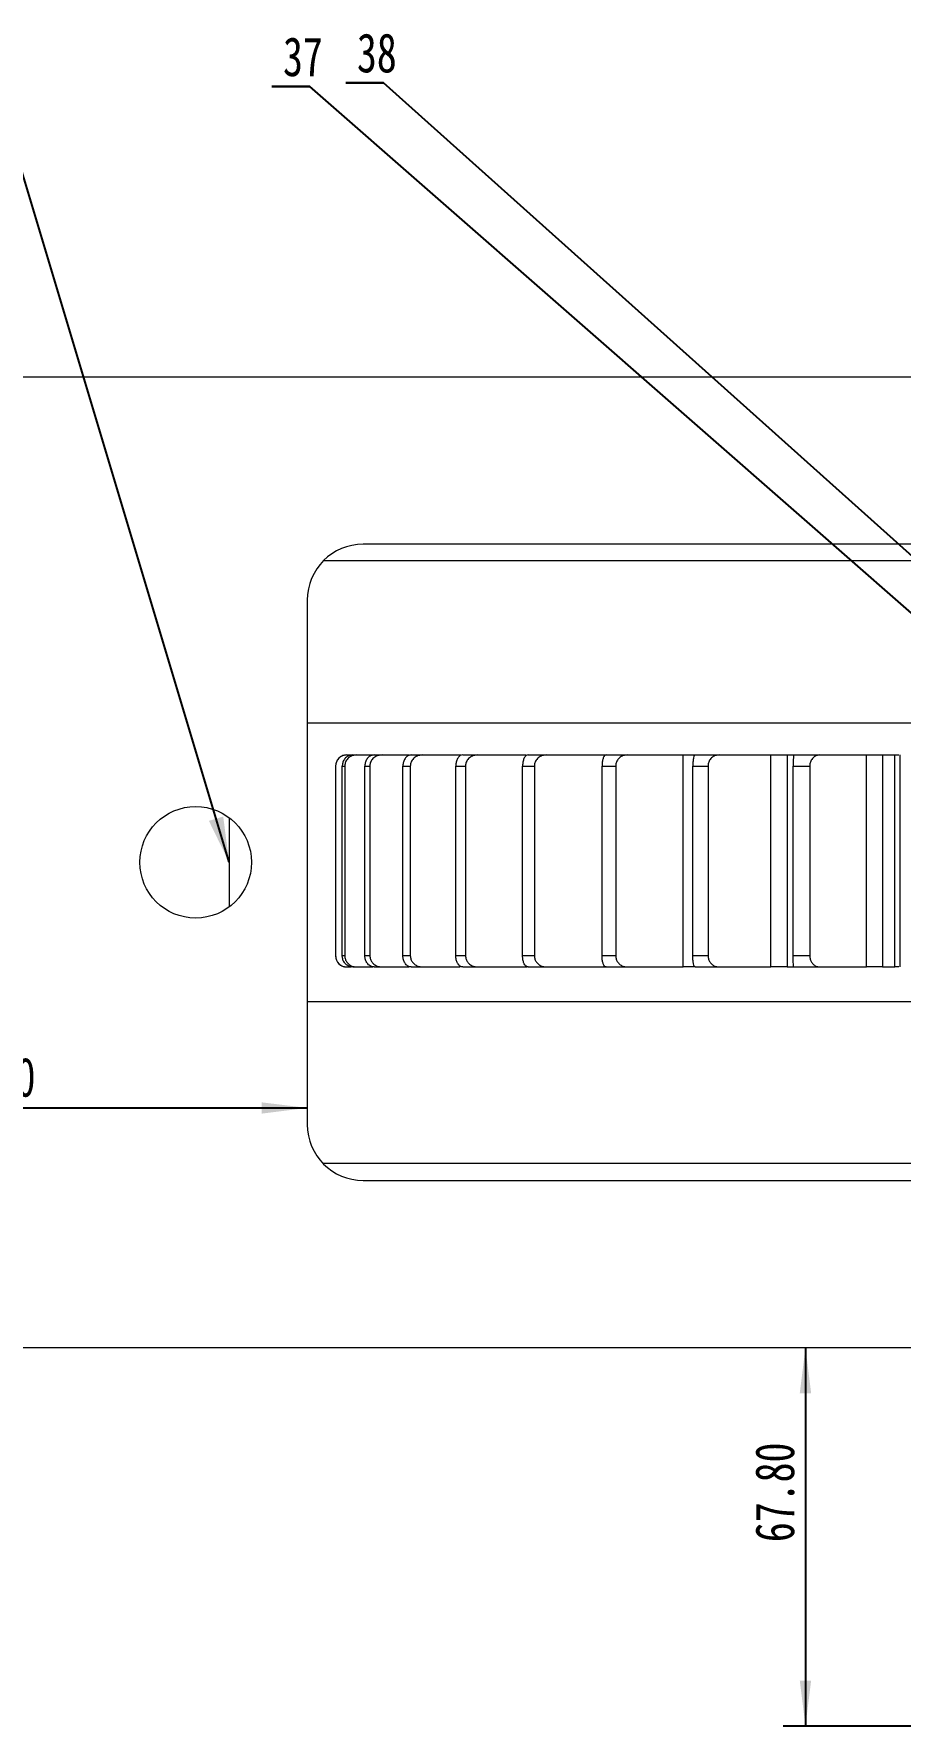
# Model space of a CAD drawing. Header units: millimetres. Extents: x -3 to 1189, y 0 to 841.
# Drawn here: x 246.2 to 323.8, y 324.4 to 476 of the extents above; entities that cross this region are included whole.
import ezdxf

# ---------------------------------------------------------------- set-up
doc = ezdxf.new("R2010")
doc.units = ezdxf.units.MM
doc.layers.add('10', color=7, linetype='Continuous')
doc.styles.add('SLDTEXTSTYLE0', font='hyswlongfangsong.ttf')
doc.styles.get("Standard").update_dxf_attribs({"font": 'hyswlongfangsong.ttf'})
doc.dimstyles.new('SLDDIMSTYLE0', dxfattribs={"dimtxt": 3.5, "dimasz": 4.08, "dimexe": 0, "dimexo": 0.0625, "dimgap": 0.875, "dimtad": 2, "dimlfac": 2, "dimrnd": 1e-09, "dimzin": 12, "dimdsep": 46, "dimtxsty": 'SLDTEXTSTYLE0', "dimsah": 1, "dimcen": 0.09, "dimadec": 0, "dimazin": 3, "dimtfac": 1, "dimtofl": 0, "dimtmove": 0, "dimatfit": 3, "dimfxl": 1, "dimfrac": 2, "dimtolj": 1, "dimtzin": 12, "dimarcsym": 0})
doc.dimstyles.new('SLDDIMSTYLE1', dxfattribs={"dimtxt": 3.5, "dimasz": 4.08, "dimexe": 0, "dimexo": 0.0625, "dimgap": 0.875, "dimtad": 2, "dimlfac": 2, "dimrnd": 1e-09, "dimzin": 4, "dimdsep": 46, "dimtxsty": 'SLDTEXTSTYLE0', "dimsah": 1, "dimcen": 0.09, "dimadec": 0, "dimazin": 1, "dimtfac": 1, "dimtofl": 0, "dimtmove": 0, "dimatfit": 3, "dimfxl": 1, "dimfrac": 2, "dimtolj": 1, "dimtzin": 12, "dimarcsym": 0})
doc.dimstyles.new('SLDDIMSTYLE3', dxfattribs={"dimtxt": 0.18, "dimasz": 4.08, "dimexe": 0, "dimexo": 0.0625, "dimgap": 0, "dimtad": 0, "dimtih": 1, "dimtoh": 1, "dimdec": 0, "dimrnd": 1e-09, "dimzin": 0, "dimdsep": 46, "dimtxsty": 'Standard', "dimsah": 1, "dimcen": 0.09, "dimadec": 0, "dimazin": 0, "dimtfac": 4.08, "dimtdec": 0, "dimtofl": 0, "dimtmove": 0, "dimatfit": 3, "dimfxl": 1, "dimfrac": 2, "dimtolj": 1, "dimtzin": 0, "dimarcsym": 0})
doc.dimstyles.new('SLDDIMSTYLE4', dxfattribs={"dimtxt": 0.18, "dimasz": 1.016, "dimexe": 0, "dimexo": 0.0625, "dimgap": 0, "dimtad": 0, "dimtih": 1, "dimtoh": 1, "dimdec": 0, "dimrnd": 1e-09, "dimzin": 0, "dimdsep": 46, "dimtxsty": 'Standard', "dimblk1": 'DOT', "dimblk2": 'DOT', "dimsah": 1, "dimcen": 0.09, "dimadec": 0, "dimazin": 0, "dimtfac": 1.016, "dimtdec": 0, "dimtofl": 0, "dimtmove": 0, "dimatfit": 3, "dimldrblk": 'DOT', "dimfxl": 1, "dimfrac": 2, "dimtolj": 1, "dimtzin": 0, "dimarcsym": 0})

# ---------------------------------------------------------------- blocks, each defined once
blk = doc.blocks.new('_D_23')
at = {"layer": '10'}
for p, q in [((315.3, 358.31), (315.3, 324.41)), ((376.27, 324.41), (313.3, 324.41))]:
    blk.add_line(p, q, dxfattribs=at)
for points in [[(315.3, 358.31), (314.79, 354.23), (315.81, 354.23)], [(315.3, 324.41), (315.81, 328.49), (314.79, 328.49)]]:
    blk.add_solid(points, dxfattribs=at)
at = {"layer": '10', "insert": (310.79, 340.89), "char_height": 3.5, "attachment_point": 1, "rotation": 90, "style": 'SLDTEXTSTYLE0'}
blk.add_mtext('67.80', dxfattribs=at)
blk = doc.blocks.new('_D_25')
at = {"layer": '10'}
for p, q in [((221.16, 391.68), (221.16, 377.8)), ((221.16, 379.8), (270.66, 379.8))]:
    blk.add_line(p, q, dxfattribs=at)
for points in [[(221.16, 379.8), (225.24, 379.29), (225.24, 380.3)], [(270.66, 379.8), (266.58, 380.3), (266.58, 379.29)]]:
    blk.add_solid(points, dxfattribs=at)
at = {"layer": '10', "insert": (240.96, 384.31), "char_height": 3.5, "attachment_point": 1, "style": 'SLDTEXTSTYLE0'}
blk.add_mtext('100', dxfattribs=at)
blk = doc.blocks.new('SW_NOTE_36')
at = {"layer": '10', "color": 0}
for p, q in [((-3.4, 0), (0, 0)), ((0, 0), (-3.4, 0)), ((-3.4, 0), (0, 0)), ((0, 0), (-3.4, 0)), ((-3.4, 0), (0, 0)), ((0, 0), (-3.4, 0))]:
    blk.add_line(p, q, dxfattribs=at)
at = {"layer": '10', "color": 0, "insert": (-0.61, 4.44), "char_height": 3.5, "attachment_point": 2, "style": 'SLDTEXTSTYLE0'}
blk.add_mtext('37', dxfattribs=at)
blk = doc.blocks.new('_DOT')
at = {"color": 0, "linetype": 'ByBlock', "lineweight": -2}
blk.add_line((-0.5, 0), (-1, 0), dxfattribs=at)
at = {"color": 0, "linetype": 'ByBlock', "const_width": 0.5}
blk.add_lwpolyline([(-0.25, 0, 1), (0.25, 0, 1)], format="xyb", close=True, dxfattribs=at)
blk = doc.blocks.new('SW_NOTE_37')
at = {"layer": '10', "color": 0}
for p, q in [((-3.4, 0), (0, 0)), ((0, 0), (-3.4, 0)), ((-3.4, 0), (0, 0)), ((0, 0), (-3.4, 0)), ((-3.4, 0), (0, 0)), ((0, 0), (-3.4, 0))]:
    blk.add_line(p, q, dxfattribs=at)
at = {"layer": '10', "color": 0, "insert": (-0.61, 4.44), "char_height": 3.5, "attachment_point": 2, "style": 'SLDTEXTSTYLE0'}
blk.add_mtext('38', dxfattribs=at)

msp = doc.modelspace()

# ---------------------------------------------------------------- linework, layer by layer
at = {"color": 7, "linetype": 'Continuous', "lineweight": 15}
for p, q in [((144.1604, 445.3057), (569.1603, 445.3057)), ((431.6604, 430.3057), (275.6604, 430.3057)), ((325.3521, 428.8057), (272.0896, 428.8057)), ((270.6604, 425.3057), (270.6604, 378.3057)), ((270.6604, 414.3057), (325.3521, 414.3057)), ((274.2055, 411.4307), (274.5634, 411.4307)), ((274.732, 411.4307), (275.0841, 411.4307)), ((275.0841, 411.4307), (276.4965, 411.4307)), ((276.665, 411.4307), (277.3648, 411.4307)), ((279.9721, 411.4307), (281.007, 411.4307)), ((284.5941, 411.4307), (285.9457, 411.4307)), ((290.4486, 411.4307), (292.0927, 411.4307)), ((297.4311, 411.4307), (299.3385, 411.4307)), ((304.3549, 392.4307), (304.3549, 411.4307)), ((304.3549, 411.4307), (305.4241, 411.4307)), ((305.4171, 411.4307), (307.5536, 411.4307)), ((312.1852, 392.4307), (312.1852, 411.4307)), ((312.1852, 411.4307), (313.6736, 411.4307)), ((313.6736, 411.4307), (313.6736, 392.4307)), ((313.6736, 411.4307), (314.2626, 411.4307)), ((314.2639, 411.4307), (316.5915, 411.4307)), ((320.7556, 392.4307), (320.7556, 411.4307)), ((320.7556, 411.4307), (322.2165, 411.4307)), ((322.2165, 411.4307), (322.2165, 392.4307)), ((322.2165, 411.4307), (323.3152, 411.4307)), ((323.3152, 392.4307), (323.3152, 411.4307)), ((323.3152, 411.4307), (323.6539, 411.4307)), ((273.1954, 410.4307), (273.1954, 393.4307)), ((273.1993, 410.4307), (273.1993, 393.4307)), ((273.7976, 410.4307), (274.023, 410.4307)), ((273.7976, 393.4307), (273.7976, 410.4307)), ((274.023, 410.4307), (274.023, 393.4307)), ((275.8199, 410.4307), (276.2679, 410.4307)), ((275.8199, 393.4307), (275.8199, 410.4307)), ((276.2679, 410.4307), (276.2679, 393.4307)), ((279.2313, 410.4307), (279.8938, 410.4307)), ((279.2313, 393.4307), (279.2313, 410.4307)), ((279.8938, 410.4307), (279.8938, 393.4307)), ((283.9708, 410.4307), (284.8361, 410.4307)), ((283.9708, 393.4307), (283.9708, 410.4307)), ((284.8361, 410.4307), (284.8361, 393.4307)), ((289.954, 410.4307), (291.0065, 410.4307)), ((289.954, 393.4307), (289.954, 410.4307)), ((291.0065, 410.4307), (291.0065, 393.4307)), ((297.074, 410.4307), (298.2951, 410.4307)), ((297.074, 393.4307), (297.074, 410.4307)), ((298.2951, 410.4307), (298.2951, 393.4307)), ((305.2038, 410.4307), (306.5716, 410.4307)), ((305.2038, 393.4307), (305.2038, 410.4307)), ((306.5716, 410.4307), (306.5716, 393.4307)), ((314.1983, 410.4307), (315.6884, 410.4307)), ((314.1983, 393.4307), (314.1983, 410.4307)), ((315.6884, 410.4307), (315.6884, 393.4307)), ((263.6604, 405.8057), (263.6604, 397.8057)), ((274.023, 393.4307), (273.7976, 393.4307)), ((276.2679, 393.4307), (275.8199, 393.4307)), ((279.8938, 393.4307), (279.2313, 393.4307)), ((284.8361, 393.4307), (283.9708, 393.4307)), ((291.0065, 393.4307), (289.954, 393.4307)), ((298.2951, 393.4307), (297.074, 393.4307)), ((306.5716, 393.4307), (305.2038, 393.4307)), ((315.6884, 393.4307), (314.1983, 393.4307)), ((274.2055, 392.4307), (274.5828, 392.4307)), ((274.2063, 392.4307), (274.2055, 392.4307)), ((274.732, 392.4307), (275.0841, 392.4307)), ((275.0841, 392.4307), (276.5304, 392.4307)), ((276.665, 392.4307), (277.3648, 392.4307)), ((279.9721, 392.4307), (281.007, 392.4307)), ((284.5941, 392.4307), (285.9457, 392.4307)), ((290.4486, 392.4307), (292.0927, 392.4307)), ((297.4311, 392.4307), (299.3385, 392.4307)), ((305.4173, 392.4307), (304.3549, 392.4307)), ((305.4171, 392.4307), (307.5536, 392.4307)), ((313.6736, 392.4307), (312.1852, 392.4307)), ((313.6736, 392.4307), (314.2626, 392.4307)), ((314.2639, 392.4307), (316.5915, 392.4307)), ((322.2165, 392.4307), (320.7556, 392.4307)), ((322.2165, 392.4307), (323.3152, 392.4307)), ((323.661, 392.4307), (323.3152, 392.4307)), ((325.3521, 389.3057), (270.6604, 389.3057)), ((325.3521, 374.8057), (272.0896, 374.8057)), ((275.6604, 373.3057), (431.6604, 373.3057)), ((569.1603, 358.3057), (144.1604, 358.3057))]:
    msp.add_line(p, q, dxfattribs=at)
at = {"color": 8, "linetype": 'Continuous', "lineweight": 15}
for p, q in [((273.1954, 410.4307), (273.1993, 410.4307)), ((273.1993, 393.4307), (273.1954, 393.4307))]:
    msp.add_line(p, q, dxfattribs=at)
at = {"color": 7, "linetype": 'Continuous', "lineweight": 15}
msp.add_circle((260.6604, 401.8057), 5, dxfattribs=at)
for centre, radius, start, end in [((275.6604, 425.3057), 5, 90, 180), ((274.1954, 410.4307), 1, 90, 180), ((274.1954, 393.4307), 1, 180, 270), ((275.6604, 378.3057), 5, 180, 270)]:
    msp.add_arc(centre, radius, start, end, dxfattribs=at)
for points, knots in [([(274.2055, 411.4307), (274.0819, 411.4176), (273.8344, 411.3914), (273.5117, 411.1861), (273.2882, 410.8914), (273.2056, 410.6182), (273.2005, 410.4672), (273.1993, 410.4307)], [0, 0, 0, 0, 0.24609224, 0.49257043, 0.72582715, 0.9337474, 1, 1, 1, 1]), ([(274.732, 411.4307), (274.6169, 411.4176), (274.3866, 411.3914), (274.0871, 411.1861), (273.8799, 410.8914), (273.8035, 410.6182), (273.7988, 410.4672), (273.7976, 410.4307)], [0, 0, 0, 0, 0.24609148, 0.49257021, 0.72582687, 0.93374739, 1, 1, 1, 1]), ([(275.0841, 411.4307), (274.9539, 411.4176), (274.6934, 411.3914), (274.3531, 411.1861), (274.1169, 410.8914), (274.0297, 410.6182), (274.0243, 410.4672), (274.023, 410.4307)], [0, 0, 0, 0, 0.24609172, 0.49257044, 0.72582695, 0.93374738, 1, 1, 1, 1]), ([(276.665, 411.4307), (276.5607, 411.4176), (276.3518, 411.3914), (276.0811, 411.1861), (275.8941, 410.8914), (275.8252, 410.6182), (275.8209, 410.4672), (275.8199, 410.4307)], [0, 0, 0, 0, 0.24609208, 0.49257016, 0.72582688, 0.93374739, 1, 1, 1, 1]), ([(277.3648, 411.4307), (277.2304, 411.4176), (276.9616, 411.3914), (276.6096, 411.1861), (276.3652, 410.8914), (276.2748, 410.6182), (276.2692, 410.4672), (276.2679, 410.4307)], [0, 0, 0, 0, 0.2460918, 0.49257046, 0.72582712, 0.93374744, 1, 1, 1, 1]), ([(277.3648, 411.4307), (278.0061, 411.4307), (278.8063, 411.4307), (279.6141, 411.4307), (279.7745, 411.4307)], [0, 0, 0, 0, 0.80144389, 1, 1, 1, 1]), ([(279.9721, 411.4307), (279.8803, 411.4176), (279.6967, 411.3914), (279.4595, 411.1861), (279.296, 410.8914), (279.2359, 410.6182), (279.2322, 410.4672), (279.2313, 410.4307)], [0, 0, 0, 0, 0.24609142, 0.49257048, 0.72582689, 0.93374739, 1, 1, 1, 1]), ([(281.007, 411.4307), (280.8709, 411.4176), (280.5985, 411.3914), (280.2412, 411.1861), (279.9928, 410.8914), (279.9009, 410.6182), (279.8952, 410.4672), (279.8938, 410.4307)], [0, 0, 0, 0, 0.24609215, 0.4925704, 0.72582707, 0.93374743, 1, 1, 1, 1]), ([(281.007, 411.4307), (281.6558, 411.4307), (282.7972, 411.4307), (283.9347, 411.4307), (284.4256, 411.4307)], [0, 0, 0, 0, 0.568509843, 1, 1, 1, 1]), ([(284.5941, 411.4307), (284.5166, 411.4176), (284.3614, 411.3914), (284.1621, 411.1861), (284.025, 410.8914), (283.9747, 410.6182), (283.9716, 410.4672), (283.9708, 410.4307)], [0, 0, 0, 0, 0.24609179, 0.49257015, 0.72582688, 0.93374738, 1, 1, 1, 1]), ([(285.9457, 411.4307), (285.8102, 411.4176), (285.5392, 411.3914), (285.1829, 411.1861), (284.935, 410.8914), (284.8432, 410.6182), (284.8375, 410.4672), (284.8361, 410.4307)], [0, 0, 0, 0, 0.24609127, 0.49257035, 0.72582709, 0.93374738, 1, 1, 1, 1]), ([(285.9457, 411.4307), (286.5888, 411.4307), (287.8406, 411.4307), (289.2896, 411.4307), (290.0795, 411.4307), (290.2801, 411.4307)], [0, 0, 0, 0, 0.44082154, 0.85798171, 1, 1, 1, 1]), ([(290.4486, 411.4307), (290.3867, 411.4176), (290.2628, 411.3914), (290.1048, 411.1861), (289.9966, 410.8914), (289.957, 410.6182), (289.9546, 410.4672), (289.954, 410.4307)], [0, 0, 0, 0, 0.24609202, 0.49257049, 0.72582694, 0.9337474, 1, 1, 1, 1]), ([(292.0927, 411.4307), (291.9604, 411.4176), (291.6955, 411.3914), (291.3466, 411.1861), (291.1035, 410.8914), (291.0135, 410.6182), (291.0079, 410.4672), (291.0065, 410.4307)], [0, 0, 0, 0, 0.24609166, 0.49257031, 0.725827, 0.93374736, 1, 1, 1, 1]), ([(292.0927, 411.4307), (292.7198, 411.4307), (293.9403, 411.4307), (295.7205, 411.4307), (296.8421, 411.4307), (297.4044, 411.4307)], [0, 0, 0, 0, 0.34511252, 0.67170109, 1, 1, 1, 1]), ([(297.4311, 411.4307), (297.3859, 411.4176), (297.2954, 411.3914), (297.1816, 411.1861), (297.1043, 410.8914), (297.0762, 410.6182), (297.0744, 410.4672), (297.074, 410.4307)], [0, 0, 0, 0, 0.24609173, 0.49257079, 0.72582694, 0.93374742, 1, 1, 1, 1]), ([(299.3385, 411.4307), (299.2116, 411.4176), (298.9576, 411.3914), (298.6223, 411.1861), (298.3885, 410.8914), (298.3017, 410.6182), (298.2964, 410.4672), (298.2951, 410.4307)], [0, 0, 0, 0, 0.2460917, 0.49256996, 0.72582697, 0.93374733, 1, 1, 1, 1]), ([(299.3385, 411.4307), (299.9379, 411.4307), (301.1045, 411.4307), (302.7875, 411.4307), (303.8315, 411.4307), (304.3549, 411.4307)], [0, 0, 0, 0, 0.34511227, 0.67170102, 1, 1, 1, 1]), ([(305.4171, 411.4307), (305.3894, 411.4176), (305.334, 411.3914), (305.2664, 411.1861), (305.2213, 410.8914), (305.205, 410.6182), (305.204, 410.4672), (305.2038, 410.4307)], [0, 0, 0, 0, 0.24609269, 0.49257001, 0.72582714, 0.9337474, 1, 1, 1, 1]), ([(307.5536, 411.4307), (307.4344, 411.4176), (307.1958, 411.3914), (306.8801, 411.1861), (306.6597, 410.8914), (306.5779, 410.6182), (306.5728, 410.4672), (306.5716, 410.4307)], [0, 0, 0, 0, 0.246090687, 0.492569916, 0.725826835, 0.933747427, 1, 1, 1, 1]), ([(307.5536, 411.4307), (308.1147, 411.4307), (309.2066, 411.4307), (310.7624, 411.4307), (311.7101, 411.4307), (312.1852, 411.4307)], [0, 0, 0, 0, 0.34511244, 0.671701, 1, 1, 1, 1]), ([(314.2639, 411.4307), (314.2542, 411.4176), (314.2349, 411.3914), (314.2147, 411.1861), (314.2026, 410.8914), (314.1986, 410.6182), (314.1983, 410.4672), (314.1983, 410.4307)], [0, 0, 0, 0, 0.24609159, 0.492570491, 0.725826745, 0.933747424, 1, 1, 1, 1]), ([(316.5915, 411.4307), (316.4821, 411.4176), (316.2632, 411.3914), (315.9728, 411.1861), (315.7697, 410.8914), (315.6942, 410.6182), (315.6895, 410.4672), (315.6884, 410.4307)], [0, 0, 0, 0, 0.24609306, 0.49257106, 0.72582741, 0.93374759, 1, 1, 1, 1]), ([(316.5915, 411.4307), (317.1042, 411.4307), (318.102, 411.4307), (319.5027, 411.4307), (320.3373, 411.4307), (320.7556, 411.4307)], [0, 0, 0, 0, 0.34511221, 0.67170111, 1, 1, 1, 1]), ([(323.7574, 411.4307), (323.7574, 408.565), (323.7574, 402.2317), (323.7574, 395.8984), (323.7574, 392.4307)], [0, 0, 0, 0, 0.45247928, 1, 1, 1, 1]), ([(273.1993, 393.4307), (273.2088, 393.3271), (273.2278, 393.1199), (273.3741, 392.8413), (273.5939, 392.6161), (273.8808, 392.4608), (274.0973, 392.4408), (274.2055, 392.4307)], [0, 0, 0, 0, 0.18715241, 0.37398478, 0.56926172, 0.7846006, 1, 1, 1, 1]), ([(274.732, 392.4307), (274.6169, 392.4438), (274.3866, 392.4701), (274.0871, 392.6753), (273.8799, 392.9701), (273.8035, 393.2432), (273.7988, 393.3942), (273.7976, 393.4307)], [0, 0, 0, 0, 0.24609119, 0.49257071, 0.7258271, 0.93374522, 1, 1, 1, 1]), ([(274.023, 393.4307), (274.0331, 393.3271), (274.0532, 393.1199), (274.2077, 392.8413), (274.4398, 392.6161), (274.7423, 392.4608), (274.9701, 392.4408), (275.0841, 392.4307)], [0, 0, 0, 0, 0.187152291, 0.373984864, 0.569262043, 0.784600579, 1, 1, 1, 1]), ([(276.665, 392.4307), (276.5607, 392.4438), (276.3518, 392.4701), (276.0811, 392.6753), (275.8941, 392.9701), (275.8252, 393.2432), (275.8209, 393.3942), (275.8199, 393.4307)], [0, 0, 0, 0, 0.24609178, 0.49257066, 0.72582711, 0.93374522, 1, 1, 1, 1]), ([(276.2679, 393.4307), (276.2783, 393.3271), (276.2991, 393.1199), (276.4592, 392.8413), (276.6994, 392.6161), (277.0121, 392.4608), (277.2472, 392.4408), (277.3648, 392.4307)], [0, 0, 0, 0, 0.18715215, 0.37398467, 0.56926165, 0.7845999, 1, 1, 1, 1]), ([(279.9721, 392.4307), (279.8803, 392.4438), (279.6967, 392.4701), (279.4595, 392.6753), (279.296, 392.9701), (279.2359, 393.2432), (279.2322, 393.3942), (279.2313, 393.4307)], [0, 0, 0, 0, 0.246091121, 0.492570992, 0.725827118, 0.933745221, 1, 1, 1, 1]), ([(279.8938, 393.4307), (279.9044, 393.3271), (279.9256, 393.1199), (280.0883, 392.8413), (280.3323, 392.6161), (280.6497, 392.4608), (280.8879, 392.4408), (281.007, 392.4307)], [0, 0, 0, 0, 0.18715224, 0.37398484, 0.5692619, 0.78460002, 1, 1, 1, 1]), ([(284.5941, 392.4307), (284.5166, 392.4438), (284.3614, 392.4701), (284.1621, 392.6753), (284.025, 392.9701), (283.9747, 393.2432), (283.9716, 393.3942), (283.9708, 393.4307)], [0, 0, 0, 0, 0.24609149, 0.49257066, 0.7258271, 0.93374521, 1, 1, 1, 1]), ([(284.8361, 393.4307), (284.8467, 393.3271), (284.8678, 393.1199), (285.0304, 392.8413), (285.2738, 392.6161), (285.5902, 392.4608), (285.8272, 392.4408), (285.9457, 392.4307)], [0, 0, 0, 0, 0.18715244, 0.3739852, 0.5692617, 0.7846009, 1, 1, 1, 1]), ([(290.4486, 392.4307), (290.3867, 392.4438), (290.2628, 392.4701), (290.1048, 392.6753), (289.9966, 392.9701), (289.957, 393.2432), (289.9546, 393.3942), (289.954, 393.4307)], [0, 0, 0, 0, 0.24609173, 0.492571, 0.72582717, 0.93374523, 1, 1, 1, 1]), ([(291.0065, 393.4307), (291.0169, 393.3271), (291.0377, 393.1199), (291.1971, 392.8413), (291.4356, 392.6161), (291.7454, 392.4608), (291.9769, 392.4408), (292.0927, 392.4307)], [0, 0, 0, 0, 0.18715232, 0.37398447, 0.56926225, 0.78459999, 1, 1, 1, 1]), ([(297.4311, 392.4307), (297.3859, 392.4438), (297.2954, 392.4701), (297.1816, 392.6753), (297.1043, 392.9701), (297.0762, 393.2432), (297.0744, 393.3942), (297.074, 393.4307)], [0, 0, 0, 0, 0.24609143, 0.49257129, 0.72582716, 0.93374525, 1, 1, 1, 1]), ([(298.2951, 393.4307), (298.3051, 393.3271), (298.3251, 393.1199), (298.4785, 392.8413), (298.7078, 392.6161), (299.0054, 392.4608), (299.2274, 392.4408), (299.3385, 392.4307)], [0, 0, 0, 0, 0.187152444, 0.373984842, 0.569262296, 0.784600835, 1, 1, 1, 1]), ([(305.4171, 392.4307), (305.3894, 392.4438), (305.334, 392.4701), (305.2664, 392.6753), (305.2213, 392.9701), (305.205, 393.2432), (305.204, 393.3942), (305.2038, 393.4307)], [0, 0, 0, 0, 0.24609239, 0.49257052, 0.72582737, 0.93374523, 1, 1, 1, 1]), ([(306.5716, 393.4307), (306.581, 393.3271), (306.5999, 393.1199), (306.7446, 392.8413), (306.9607, 392.6161), (307.2408, 392.4608), (307.4493, 392.4408), (307.5536, 392.4307)], [0, 0, 0, 0, 0.187152195, 0.373985207, 0.569261801, 0.784600489, 1, 1, 1, 1]), ([(314.2639, 392.4307), (314.2542, 392.4438), (314.2349, 392.4701), (314.2147, 392.6753), (314.2026, 392.9701), (314.1986, 393.2432), (314.1983, 393.3942), (314.1983, 393.4307)], [0, 0, 0, 0, 0.24609129, 0.492571, 0.72582697, 0.93374525, 1, 1, 1, 1]), ([(315.6884, 393.4307), (315.6971, 393.3271), (315.7145, 393.1199), (315.8479, 392.8413), (316.0469, 392.6161), (316.3045, 392.4608), (316.4958, 392.4408), (316.5915, 392.4307)], [0, 0, 0, 0, 0.18715204, 0.37398465, 0.56926076, 0.78460048, 1, 1, 1, 1]), ([(277.3648, 392.4307), (278.0061, 392.4307), (278.8063, 392.4307), (279.6141, 392.4307), (279.7745, 392.4307)], [0, 0, 0, 0, 0.80144389, 1, 1, 1, 1]), ([(281.007, 392.4307), (281.6558, 392.4307), (282.7751, 392.4307), (283.8906, 392.4307), (284.3595, 392.4307)], [0, 0, 0, 0, 0.57973663, 1, 1, 1, 1]), ([(285.9457, 392.4307), (286.5889, 392.4307), (287.8407, 392.4307), (289.3145, 392.4307), (290.1287, 392.4307), (290.3537, 392.4307)], [0, 0, 0, 0, 0.43330903, 0.84335992, 1, 1, 1, 1]), ([(292.0927, 392.4307), (292.7198, 392.4307), (293.9403, 392.4307), (295.7205, 392.4307), (296.8421, 392.4307), (297.4044, 392.4307)], [0, 0, 0, 0, 0.34511252, 0.67170109, 1, 1, 1, 1]), ([(299.3385, 392.4307), (299.9379, 392.4307), (301.1045, 392.4307), (302.7875, 392.4307), (303.8315, 392.4307), (304.3549, 392.4307)], [0, 0, 0, 0, 0.34511227, 0.67170102, 1, 1, 1, 1]), ([(307.5536, 392.4307), (308.1147, 392.4307), (309.2066, 392.4307), (310.7624, 392.4307), (311.7101, 392.4307), (312.1852, 392.4307)], [0, 0, 0, 0, 0.34511244, 0.671701, 1, 1, 1, 1]), ([(316.5915, 392.4307), (317.1042, 392.4307), (318.102, 392.4307), (319.5027, 392.4307), (320.3373, 392.4307), (320.7556, 392.4307)], [0, 0, 0, 0, 0.34511221, 0.67170111, 1, 1, 1, 1])]:
    msp.add_open_spline(points, degree=3, knots=knots, dxfattribs=at)

# ---------------------------------------------------------------- block references
at = {"layer": '10'}
for name, p in [('SW_NOTE_36', (270.8829, 471.3073)), ('SW_NOTE_37', (277.5042, 471.6469))]:
    msp.add_blockref(name, p, dxfattribs=at)

# ---------------------------------------------------------------- dimensions: what is measured, and where the dimension line sits
dim = msp.add_linear_dim(base=(270.6604, 379.7966), p1=(221.1604, 391.6807), p2=(270.6604, 378.3057), dimstyle='SLDDIMSTYLE0', dxfattribs=at)
dim.commit()
dim.dimension.update_dxf_attribs({"geometry": '_D_25', "text_midpoint": (243.2621, 379.7966), "dimtype": 160})
dim = msp.add_linear_dim(base=(315.3029, 324.4057), p1=(144.1604, 358.3057), p2=(376.2734, 324.4057), angle=90, dimstyle='SLDDIMSTYLE1', dxfattribs=at)
dim.commit()
dim.dimension.update_dxf_attribs({"geometry": '_D_23', "text_midpoint": (315.3029, 344.7174), "dimtype": 160})

# ---------------------------------------------------------------- leaders
for points, dimstyle in [([(263.6604, 401.8057), (242.6995, 471.6469)], 'SLDDIMSTYLE3'), ([(341.1604, 414.6182), (277.5042, 471.6469)], 'SLDDIMSTYLE3'), ([(337.0997, 413.3701), (270.8829, 471.3073)], 'SLDDIMSTYLE4')]:
    msp.add_leader(points, dimstyle=dimstyle, dxfattribs=at)

doc.saveas('drawing.dxf')
